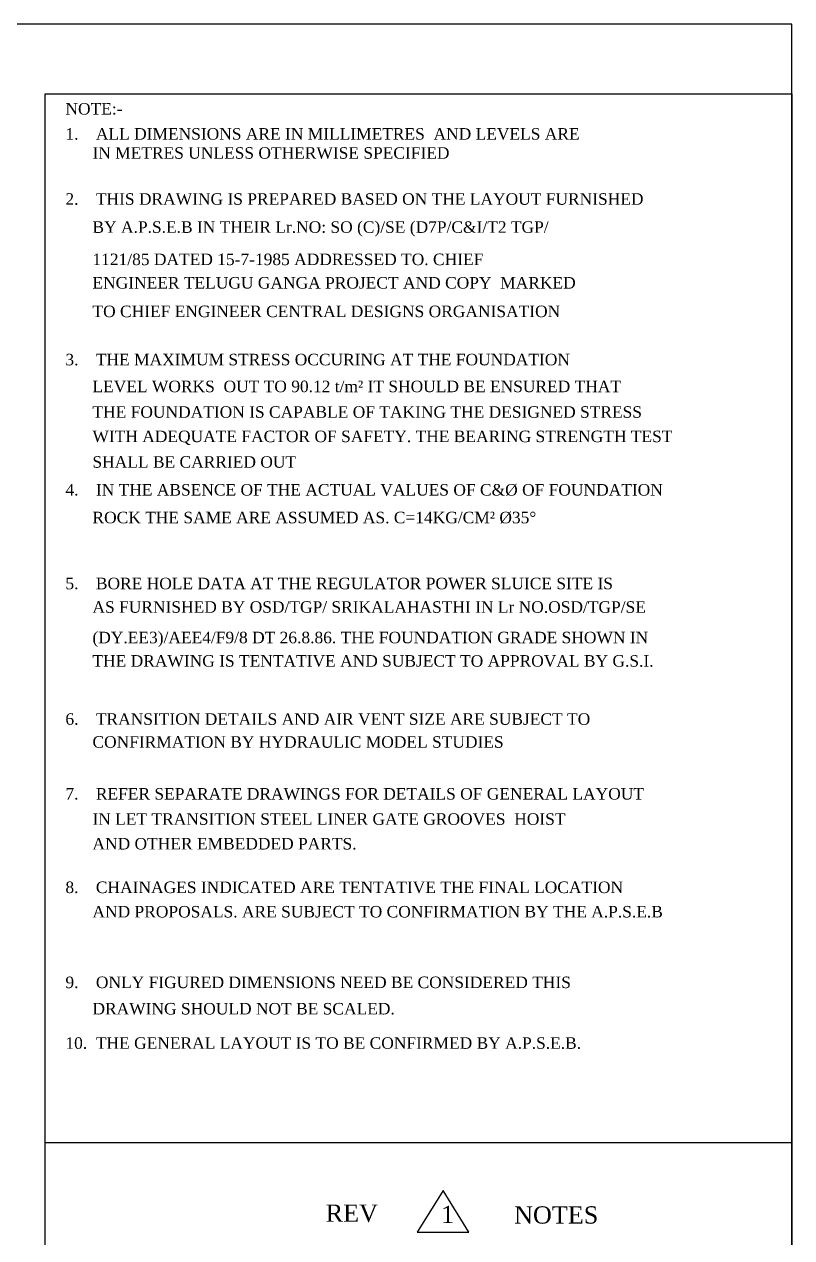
# Model space of a CAD drawing. Header units: millimetres. Extents: x 2996 to 98986, y 1917 to 60648.
# Drawn here: x 78895 to 98864, y 29066 to 60648 of the extents above; entities that cross this region are included whole.
import ezdxf

# ---------------------------------------------------------------- set-up
doc = ezdxf.new("R2010")
doc.units = ezdxf.units.MM
doc.header["$MEASUREMENT"] = 0
doc.layers.add('DWG.LINE', color=10, linetype='Continuous')
doc.layers.add('TEXT', color=7, linetype='Continuous')
doc.layers.add('TITLE', color=7, linetype='Continuous', lineweight=30)
doc.styles.get("Standard").update_dxf_attribs({"font": 'times.ttf', "height": 300})

msp = doc.modelspace()

# ---------------------------------------------------------------- linework, layer by layer
at = {"layer": 'DWG.LINE', "ltscale": 0.2}
msp.add_lwpolyline([(89122.3, 29210.6), (90465.8, 29210.6), (89794.1, 30293.6), (89122.3, 29210.6)], dxfattribs=at)
at = {"layer": 'TITLE', "ltscale": 0.2}
for p, q in [((98864.4, 60647.7), (2995.9, 60647.7)), ((98864.4, 1916.7), (98864.4, 60647.7))]:
    msp.add_line(p, q, dxfattribs=at)
msp.add_lwpolyline([(79442.3, 58836.2), (98864.4, 58836.2), (98864.4, 14762.6), (79442.3, 14762.6)], close=True, dxfattribs=at)
msp.add_lwpolyline([(79442.3, 31540.5), (98864.4, 31540.5)], dxfattribs=at)

# ---------------------------------------------------------------- texts
at = {"layer": 'TEXT', "ltscale": 0.2}
for s, height, p in [('NOTE:-', 300, (79965.8, 58297.2)), ('1.    ALL DIMENSIONS ARE IN MILLIMETRES  AND LEVELS ARE', 300, (79965.8, 57644.8)), ('IN METRES UNLESS OTHERWISE SPECIFIED', 300, (80669.3, 57148.8)), ('2.    THIS DRAWING IS PREPARED BASED ON THE LAYOUT FURNISHED ', 300, (79965.8, 55950.1)), ('BY A.P.S.E.B IN THEIR Lr.NO: SO (C)/SE (D7P/C&I/T2 TGP/', 300, (80669.3, 55219.8)), ('1121/85 DATED 15-7-1985 ADDRESSED TO. CHIEF', 300, (80669.3, 54379.3)), ('ENGINEER TELUGU GANGA PROJECT AND COPY  MARKED', 300, (80669.3, 53768.6)), ('TO CHIEF ENGINEER CENTRAL DESIGNS ORGANISATION', 300, (80669.3, 53025.6)), ('3.    THE MAXIMUM STRESS OCCURING AT THE FOUNDATION', 300, (79965.8, 51770.8)), ('LEVEL WORKS  OUT TO 90.12 t/m² IT SHOULD BE ENSURED THAT', 300, (80669.3, 51072.4)), ('THE FOUNDATION IS CAPABLE OF TAKING THE DESIGNED STRESS', 300, (80669.3, 50406.8)), ('WITH ADEQUATE FACTOR OF SAFETY. THE BEARING STRENGTH TEST', 300, (80669.3, 49772.2)), ('SHALL BE CARRIED OUT', 300, (80669.3, 49106.6)), ('4.    IN THE ABSENCE OF THE ACTUAL VALUES OF C&%%C OF FOUNDATION', 300, (79965.8, 48381)), ('ROCK THE SAME ARE ASSUMED AS. C=14KG/CM² %%C35°', 300, (80669.3, 47659.7)), ('5.    BORE HOLE DATA AT THE REGULATOR POWER SLUICE SITE IS', 300, (79965.8, 45943.6)), ('AS FURNISHED BY OSD/TGP/ SRIKALAHASTHI IN Lr NO.OSD/TGP/SE', 300, (80669.3, 45331.3)), ('(DY.EE3)/AEE4/F9/8 DT 26.8.86. THE FOUNDATION GRADE SHOWN IN', 300, (80669.3, 44537)), ('THE DRAWING IS TENTATIVE AND SUBJECT TO APPROVAL BY G.S.I.', 300, (80669.3, 43928.3)), ('6.    TRANSITION DETAILS AND AIR VENT SIZE ARE SUBJECT TO', 300, (79965.8, 42415.1)), ('CONFIRMATION BY HYDRAULIC MODEL STUDIES', 300, (80669.3, 41818.8)), ('7.    REFER SEPARATE DRAWINGS FOR DETAILS OF GENERAL LAYOUT', 300, (79965.8, 40469.1)), ('IN LET TRANSITION STEEL LINER GATE GROOVES  HOIST', 300, (80669.3, 39812.6)), ('AND OTHER EMBEDDED PARTS.', 300, (80669.3, 39170.4)), ('8.    CHAINAGES INDICATED ARE TENTATIVE THE FINAL LOCATION', 300, (79965.8, 38036.2)), ('AND PROPOSALS. ARE SUBJECT TO CONFIRMATION BY THE A.P.S.E.B', 300, (80669.3, 37401.3)), ('9.    ONLY FIGURED DIMENSIONS NEED BE CONSIDERED THIS', 300, (79965.8, 35562.9)), ('DRAWING SHOULD NOT BE SCALED.', 300, (80669.3, 34876.5)), ('10.  THE GENERAL LAYOUT IS TO BE CONFIRMED BY A.P.S.E.B.', 300, (79965.8, 33982.8)), ('REV', 450, (86738.7, 29480.8)), ('1', 450, (89741.8, 29447.3)), ('NOTES', 450, (91641.2, 29433.7))]:
    msp.add_text(s, height=height, dxfattribs=at).set_placement(p)

doc.saveas('drawing.dxf')
